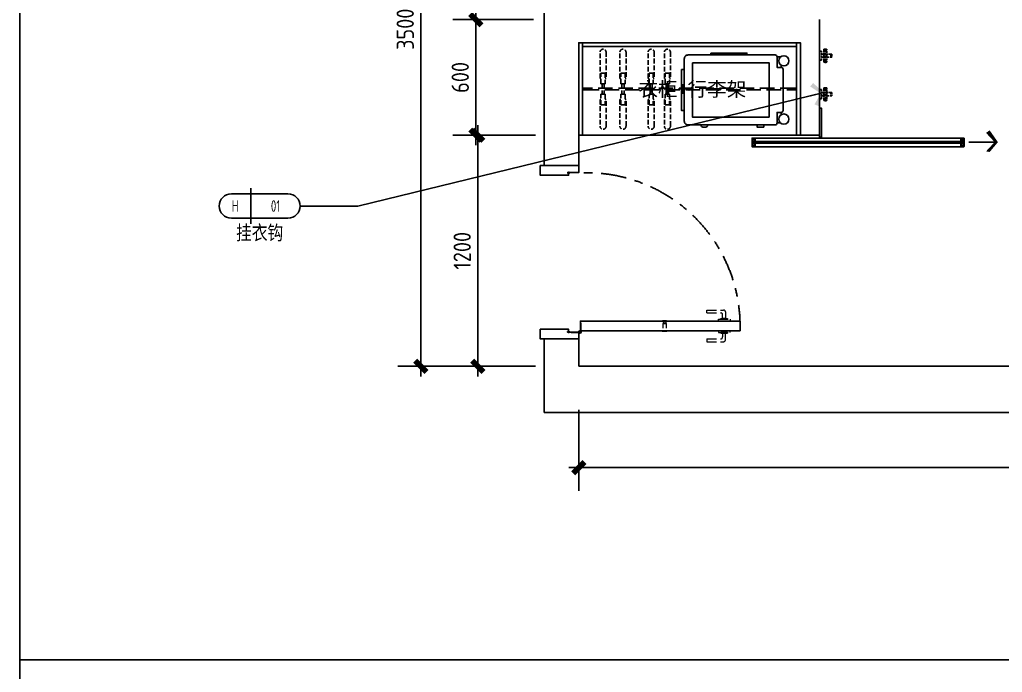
# Model space of a CAD drawing. Extents: x 220391 to 385981, y 332279 to 483868.
# Drawn here: x 243996 to 249098, y 452768 to 456157 of the extents above; entities that cross this region are included whole.
import ezdxf
from ezdxf.enums import TextEntityAlignment as Align

# ---------------------------------------------------------------- set-up
doc = ezdxf.new("R2010")
doc.units = 0
doc.header["$MEASUREMENT"] = 0
for name, pattern in [('DASH', [0.35, 0.25, -0.1]), ('DOM-虚线', [0.35, 0.25, -0.1]), ('DOM-门开启线', [0.666666, 0.333333, -0.111111, 0.111111, -0.111111]), ('家具平面底图$0$DASH', [0.35, 0.25, -0.1]), ('家具平面底图$0$DOM-虚线', [0.35, 0.25, -0.1])]:
    doc.linetypes.add(name, pattern=pattern)
for name, color, linetype in [('0-索引文字', 50, 'Continuous'), ('A-门(0.18)-DOM', 60, 'Continuous'), ('A-门套(0.18)-DOM', 60, 'Continuous'), ('EL-活动家具(0.2)-DOM', 32, 'Continuous'), ('F-洁具-DOM', 1, 'Continuous'), ('墙体', 4, 'Continuous')]:
    doc.layers.add(name, color=color, linetype=linetype)
doc.styles.add('DOM-romans.shx', font='dim.shx')
doc.styles.add('st', font='', dxfattribs={"width": 0.7})
doc.styles.get('st').set_extended_font_data('SimSun')
doc.dimstyles.new('DOM_DIM_1 80', dxfattribs={"dimscale": 60, "dimtxt": 1.5, "dimasz": 0.8, "dimexe": 2, "dimexo": 1.5, "dimgap": 0.6, "dimtad": 1, "dimdec": 0, "dimrnd": 5, "dimzin": 12, "dimdsep": 46, "dimtxsty": 'DOM-romans.shx', "dimblk": 'DOM_Dimension_Tick', "dimcen": 0.125, "dimclrd": 44, "dimclre": 44, "dimclrt": 50, "dimadec": 0, "dimazin": 0, "dimtfac": 1, "dimtdec": 0, "dimtix": 1, "dimtmove": 2, "dimatfit": 3, "dimldrblk": 'DOM_Leader_Arrow', "dimfxl": 0, "dimtvp": 1, "dimtolj": 1, "dimtzin": 0, "dimarcsym": 0})

# ---------------------------------------------------------------- blocks, each defined once
blk = doc.blocks.new('A$Ce5e56844')
at = {"layer": 'A-门(0.18)-DOM'}
h = blk.add_hatch(dxfattribs=at)
h.set_pattern_fill('ANSI37', color=250, scale=8.333333, angle=270, style=0)
h.set_pattern_definition([(315, (42530.9236, 241286.5118), (0.7365695637, 0.7365695637), []), (45, (42530.9236, 241286.5118), (-0.7365695637, 0.7365695637), [])])
edge = h.paths.add_edge_path()
edge.add_line((-53.6, 863.9), (-54.5, 863.9))
edge.add_line((-54.5, 863.9), (-53.6, 864.8))
edge.add_arc((-53.8, 865), 0.208, 315, 495)
edge.add_line((-53.9, 865.1), (-55.1, 863.9))
edge.add_line((-55.1, 863.9), (-55.8, 863.9))
edge.add_line((-55.8, 863.9), (-54.9, 864.8))
edge.add_arc((-55, 865), 0.208, 315, 495)
edge.add_line((-55.2, 865.1), (-56.4, 863.9))
edge.add_line((-56.4, 863.9), (-57, 863.9))
edge.add_line((-57, 863.9), (-56.1, 864.8))
edge.add_arc((-56.3, 865), 0.208, 315, 495)
edge.add_line((-56.4, 865.1), (-57.6, 863.9))
edge.add_line((-57.6, 863.9), (-57.8, 863.9))
edge.add_line((-57.8, 863.9), (-57.8, 863.1))
edge.add_line((-57.8, 863.1), (-57.6, 863.1))
edge.add_line((-57.6, 863.1), (-56.4, 861.9))
edge.add_arc((-56.3, 862.1), 0.208, 225, 302.0278)
edge.add_arc((-56.3, 862.1), 0.208, 302.0278, 374.0362)
edge.add_arc((-56.3, 862.1), 0.208, 374.0362, 405)
edge.add_line((-56.1, 862.2), (-57, 863.1))
edge.add_line((-57, 863.1), (-56.4, 863.1))
edge.add_line((-56.4, 863.1), (-55.2, 861.9))
edge.add_arc((-55, 862.1), 0.208, 225, 302.0278)
edge.add_arc((-55, 862.1), 0.208, 302.0278, 374.0362)
edge.add_arc((-55, 862.1), 0.208, 374.0362, 405)
edge.add_line((-54.9, 862.2), (-55.8, 863.1))
edge.add_line((-55.8, 863.1), (-55.1, 863.1))
edge.add_line((-55.1, 863.1), (-53.9, 861.9))
edge.add_arc((-53.8, 862.1), 0.208, 225, 302.0278)
edge.add_arc((-53.8, 862.1), 0.208, 302.0278, 374.0362)
edge.add_arc((-53.8, 862.1), 0.208, 374.0362, 405)
edge.add_line((-53.6, 862.2), (-54.5, 863.1))
edge.add_line((-54.5, 863.1), (-53.6, 863.1))
edge.add_arc((-51.1, 863.5), 2.5, 189.5941, 530.4059)
edge = h.paths.add_edge_path(flags=16)
edge.add_arc((-51.1, 863.5), 1.67, 90, 450)
h = blk.add_hatch(dxfattribs=at)
h.set_pattern_fill('ANSI37', color=250, scale=8.333333, angle=270, style=0)
h.set_pattern_definition([(315, (42530.7728, 241336.4895), (0.7365695637, 0.7365695637), []), (45, (42530.7728, 241336.4895), (-0.7365695637, 0.7365695637), [])])
edge = h.paths.add_edge_path()
edge.add_line((-53.8, 36.1), (-54.7, 36.1))
edge.add_line((-54.7, 36.1), (-53.8, 35.2))
edge.add_arc((-53.9, 35.1), 0.208, -135, 45, ccw=False)
edge.add_line((-54.1, 34.9), (-55.3, 36.1))
edge.add_line((-55.3, 36.1), (-55.9, 36.1))
edge.add_line((-55.9, 36.1), (-55, 35.2))
edge.add_arc((-55.2, 35.1), 0.208, -135, 45, ccw=False)
edge.add_line((-55.3, 34.9), (-56.5, 36.1))
edge.add_line((-56.5, 36.1), (-57.2, 36.1))
edge.add_line((-57.2, 36.1), (-56.3, 35.2))
edge.add_arc((-56.4, 35.1), 0.208, -135, 45, ccw=False)
edge.add_line((-56.6, 34.9), (-57.8, 36.1))
edge.add_line((-57.8, 36.1), (-58, 36.1))
edge.add_line((-58, 36.1), (-58, 36.9))
edge.add_line((-58, 36.9), (-57.8, 36.9))
edge.add_line((-57.8, 36.9), (-56.6, 38.1))
edge.add_arc((-56.4, 37.9), 0.208, 57.9722, 135, ccw=False)
edge.add_arc((-56.4, 37.9), 0.208, -14.0362, 57.9722, ccw=False)
edge.add_arc((-56.4, 37.9), 0.208, -45, -14.0362, ccw=False)
edge.add_line((-56.3, 37.8), (-57.2, 36.9))
edge.add_line((-57.2, 36.9), (-56.5, 36.9))
edge.add_line((-56.5, 36.9), (-55.3, 38.1))
edge.add_arc((-55.2, 37.9), 0.208, 57.9722, 135, ccw=False)
edge.add_arc((-55.2, 37.9), 0.208, -14.0362, 57.9722, ccw=False)
edge.add_arc((-55.2, 37.9), 0.208, -45, -14.0362, ccw=False)
edge.add_line((-55, 37.8), (-55.9, 36.9))
edge.add_line((-55.9, 36.9), (-55.3, 36.9))
edge.add_line((-55.3, 36.9), (-54.1, 38.1))
edge.add_arc((-53.9, 37.9), 0.208, 57.9722, 135, ccw=False)
edge.add_arc((-53.9, 37.9), 0.208, -14.0362, 57.9722, ccw=False)
edge.add_arc((-53.9, 37.9), 0.208, -45, -14.0362, ccw=False)
edge.add_line((-53.8, 37.8), (-54.7, 36.9))
edge.add_line((-54.7, 36.9), (-53.8, 36.9))
edge.add_arc((-51.3, 36.5), 2.5, -170.4059, 170.4059, ccw=False)
edge = h.paths.add_edge_path(flags=16)
edge.add_arc((-51.3, 36.5), 1.67, -90, 270, ccw=False)
at = {"layer": 'A-门(0.18)-DOM', "color": 250}
for p, q in [((-57.8, 863.9), (-57.8, 863.1)), ((-57.6, 863.9), (-57.8, 863.9)), ((-57.6, 863.1), (-57.8, 863.1)), ((-57.6, 863.9), (-56.4, 865.1)), ((-57.6, 863.1), (-56.4, 861.9)), ((-57, 863.9), (-56.1, 864.8)), ((-56.4, 863.9), (-57, 863.9)), ((-57, 863.1), (-56.1, 862.2)), ((-56.4, 863.1), (-57, 863.1)), ((-56.4, 863.9), (-55.2, 865.1)), ((-56.4, 863.1), (-55.2, 861.9)), ((-55.8, 863.9), (-54.9, 864.8)), ((-55.1, 863.9), (-55.8, 863.9)), ((-55.8, 863.1), (-54.9, 862.2)), ((-55.1, 863.1), (-55.8, 863.1)), ((-55.1, 863.9), (-53.9, 865.1)), ((-55.1, 863.1), (-53.9, 861.9)), ((-54.5, 863.9), (-53.6, 864.8)), ((-53.6, 863.9, 0), (-54.5, 863.9)), ((-53.6, 863.1, 0), (-54.5, 863.1)), ((-54.5, 863.1), (-53.6, 862.2)), ((8, 82.5), (8, 42.3)), ((10, 82.5), (8, 82.5)), ((10, 77.5), (8, 76.5)), ((10, 71.5), (8, 72.5)), ((10, 65.4), (8, 64.4)), ((10, 59.4), (8, 60.4)), ((10, 82.5), (10, 41.4)), ((-58, 36.1), (-58, 36.9)), ((-57.8, 36.9), (-58, 36.9)), ((-57.8, 36.1), (-58, 36.1)), ((-57.8, 36.9), (-56.6, 38.1)), ((-57.8, 36.1), (-56.6, 34.9)), ((-57.2, 36.9), (-56.3, 37.8)), ((-56.5, 36.9), (-57.2, 36.9)), ((-57.2, 36.1), (-56.3, 35.2)), ((-56.5, 36.1), (-57.2, 36.1)), ((-56.5, 36.9), (-55.3, 38.1)), ((-56.5, 36.1), (-55.3, 34.9)), ((-55.9, 36.9), (-55, 37.8)), ((-55.3, 36.9), (-55.9, 36.9)), ((-55.3, 36.1), (-55.9, 36.1)), ((-55.9, 36.1), (-55, 35.2)), ((-55.3, 36.9), (-54.1, 38.1)), ((-55.3, 36.1), (-54.1, 34.9)), ((-54.7, 36.9), (-53.8, 37.8)), ((-53.8, 36.9, 0), (-54.7, 36.9)), ((-53.8, 36.1, 0), (-54.7, 36.1)), ((-54.7, 36.1), (-53.8, 35.2)), ((-39.5, 35), (0.7, 35)), ((-39.5, 35), (-39.5, 33)), ((-39.5, 33), (1.6, 33)), ((-34.5, 33), (-33.5, 35)), ((-28.5, 33), (-29.5, 35)), ((-22.4, 33), (-21.4, 35)), ((-16.4, 33), (-17.4, 35)), ((15.5, 36.5, 0), (-2.5, 36.5, 0)), ((0, 33), (0, 35)), ((6.5, 45.5, 0), (6.5, 27.5, 0)), ((8, 43), (10, 43))]:
    blk.add_line(p, q, dxfattribs=at)
at = {"layer": 'A-门(0.18)-DOM', "color": 8, "linetype": 'DASH', "lineweight": 9, "ltscale": 200}
for p, q in [((665.4, 135.4), (665.4, 150.2)), ((665.4, 150.2), (751.6, 150.2)), ((665.4, 135.4), (736.9, 135.4)), ((746.9, 106.6), (746.9, 125.4)), ((761.6, 106.6), (746.9, 106.6)), ((761.6, 140.2), (761.6, 135.4)), ((761.6, 140.2), (761.6, 106.6)), ((665.4, 0.6), (665.4, -14.2)), ((665.4, 0.6), (736.9, 0.6)), ((761.6, 29.4), (746.9, 29.4)), ((746.9, 29.4), (746.9, 10.6)), ((761.6, -4.2), (761.6, 29.4)), ((761.6, -4.2), (761.6, 0.6)), ((665.4, -14.2), (751.6, -14.2))]:
    blk.add_line(p, q, dxfattribs=at)
at = {"layer": 'A-门(0.18)-DOM', "color": 8, "linetype": 'DASH', "lineweight": 9, "ltscale": 100}
for p, q in [((433, 94.2), (435.8, 96.4)), ((433, 94.2), (433, 93)), ((433, 94.2), (457, 94.2)), ((433, 93), (457, 93)), ((435.8, 96.4), (454.2, 96.4)), ((435.8, 88.9), (435.8, 93)), ((435.8, 88.9), (454.2, 88.9)), ((435.8, 81), (435.8, 43)), ((435.8, 81), (454.2, 81)), ((439, 88.9), (439, 81)), ((451, 88.9), (451, 81)), ((454.2, 96.4), (457, 94.2)), ((454.2, 88.9), (454.2, 93)), ((454.2, 81), (454.2, 43)), ((457, 94.2), (457, 93)), ((433, 43), (457, 43)), ((433, 40.6), (433, 43)), ((433, 40.6), (457, 40.6)), ((457, 40.6), (457, 43))]:
    blk.add_line(p, q, dxfattribs=at)
at = {"layer": 'A-门(0.18)-DOM', "color": 8, "linetype": 'DASH', "lineweight": 9, "ltscale": 200}
for points in [[(785, 93), (725, 93), (725, 103), (785, 103)], [(771.2, 103), (736.8, 103), (736.8, 106.6), (771.2, 106.6)], [(785, 43), (725, 43), (725, 33), (785, 33)], [(771.2, 33), (736.8, 33), (736.8, 29.4), (771.2, 29.4)]]:
    blk.add_lwpolyline(points, close=True, dxfattribs=at)
at = {"layer": 'A-门(0.18)-DOM', "color": 1}
blk.add_lwpolyline([(837, 43), (8, 43), (8, 93), (837, 93)], close=True, dxfattribs=at)
at = {"layer": 'A-门(0.18)-DOM', "color": 250}
for centre, radius in [((-51.1, 863.5, 0), 1.67), ((-51.3, 36.5, 0), 1.67), ((6.5, 36.5), 6), ((6.5, 36.5), 5)]:
    blk.add_circle(centre, radius, dxfattribs=at)
for centre, radius, start, end in [((-56.3, 865), 0.208, 315, 135), ((-56.3, 862.1), 0.208, 225, 45), ((-55, 865), 0.208, 315, 135), ((-55, 862.1), 0.208, 225, 45), ((-53.8, 865), 0.208, 315, 135), ((-53.8, 862.1), 0.208, 225, 45), ((-51.1, 863.5, 0), 2.5, 189.5941, 170.4059), ((-56.4, 37.9), 0.208, 315, 135), ((-56.4, 35.1), 0.208, 225, 45), ((-55.2, 37.9), 0.208, 315, 135), ((-55.2, 35.1), 0.208, 225, 45), ((-53.9, 37.9), 0.208, 315, 135), ((-53.9, 35.1), 0.208, 225, 45), ((-51.3, 36.5, 0), 2.5, 189.5941, 170.4059)]:
    blk.add_arc(centre, radius, start, end, dxfattribs=at)
at = {"layer": 'A-门(0.18)-DOM', "color": 250, "linetype": 'DOM-门开启线', "ltscale": 400}
blk.add_arc((40.8, 66.5, 0), 796.6, 358.3103, 92.9233, dxfattribs=at)
at = {"layer": 'A-门(0.18)-DOM', "color": 8, "linetype": 'DASH', "lineweight": 9, "ltscale": 200}
for centre, start, end in [((736.9, 125.4), 0, 90), ((751.6, 140.2), 0, 90), ((736.9, 10.6), 270, 0), ((751.6, -4.2), 270, 0)]:
    blk.add_arc(centre, 10, start, end, dxfattribs=at)
at = {"layer": 'A-门套(0.18)-DOM', "color": 1}
for points in [[(0.2, 900), (0.2, 865), (-57.8, 865), (-57.8, 865), (-57.8, 865), (-57.8, 862), (-52.8, 862), (-52.8, 850), (-199.8, 850), (-199.8, 900), (-179.8, 900)], [(0, 0), (0, 35), (-58, 35), (-58, 35), (-58, 35), (-58, 38), (-53, 38), (-53, 50), (-200, 50), (-200, 0), (-180, 0)]]:
    blk.add_lwpolyline(points, dxfattribs=at)
blk = doc.blocks.new('ehrhhh')
at = {"color": 0}
blk.add_line((292356.6, 467829.6), (315961.1, 467829.6), dxfattribs=at)
blk.add_lwpolyline([(292356.6, 474869.8), (315961.1, 474869.8), (315961.1, 466871.5), (292356.6, 466871.5)], close=True, dxfattribs=at)
blk = doc.blocks.new('家具平面底图$0$A$C24926126')
at = {"color": 250, "linetype": '家具平面底图$0$DOM-虚线', "ltscale": 100}
for p, q in [((-192.5, 15.9, 0.9), (-55, 15.9, 0.9)), ((-192.5, 15.9), (-55, 15.9)), ((-192.5, 15.9), (-55, 15.9)), ((-192.5, 15.9, 0.9), (-55, 15.9, 0.9)), ((-82.5, 11, 0.9), (-82.5, -11, 0.9)), ((-27.5, 11, 0.9), (-82.5, 11, 0.9)), ((-82.5, 11), (-82.5, -11)), ((-27.5, 11), (-82.5, 11)), ((-82.5, 11), (-82.5, -11)), ((-27.5, 11), (-82.5, 11)), ((-82.5, 11, 0.9), (-82.5, -11, 0.9)), ((-27.5, 11, 0.9), (-82.5, 11, 0.9)), ((-55, 15.9, 0.9), (-55, 11, 0.9)), ((-55, 15.9), (-55, 11)), ((-55, 15.9), (-55, 11)), ((-55, 15.9, 0.9), (-55, 11, 0.9)), ((-27.5, 5.5, 0.9), (-27.5, 11, 0.9)), ((-27.5, 5.5), (-27.5, 11)), ((-27.5, 5.5), (-27.5, 11)), ((-27.5, 5.5, 0.9), (-27.5, 11, 0.9)), ((-27.5, -5.5, 0.9), (-27.5, 5.5, 0.9)), ((-27.5, -5.5), (-27.5, 5.5)), ((27.5, 5.5), (-27.5, 5.5)), ((27.5, 5.5, 0.9), (-27.5, 5.5, 0.9)), ((-27.5, -5.5), (-27.5, 5.5)), ((27.5, 5.5), (-27.5, 5.5)), ((-27.5, -5.5, 0.9), (-27.5, 5.5, 0.9)), ((27.5, 5.5, 0.9), (-27.5, 5.5, 0.9)), ((82.5, 11, 0.9), (27.5, 11, 0.9)), ((82.5, 11), (27.5, 11)), ((27.5, 5.5), (27.5, 11)), ((27.5, 5.5, 0.9), (27.5, 11, 0.9)), ((27.5, 5.5), (27.5, 11)), ((27.5, 5.5, 0.9), (27.5, 11, 0.9)), ((27.5, 5.5), (27.5, -5.5)), ((27.5, 5.5, 0.9), (27.5, -5.5, 0.9)), ((27.5, 5.5), (27.5, -5.5)), ((27.5, 5.5, 0.9), (27.5, -5.5, 0.9)), ((55, 15.9, 0.9), (55, 11, 0.9)), ((192.5, 15.9, 0.9), (55, 15.9, 0.9)), ((55, 15.9), (55, 11)), ((192.5, 15.9), (55, 15.9)), ((82.5, -11, 0.9), (82.5, 11, 0.9)), ((82.5, -11), (82.5, 11)), ((-55, -15.8, 0.9), (-192.5, -15.8, 0.9)), ((-55, -15.8), (-192.5, -15.8)), ((-55, -15.8), (-192.5, -15.8)), ((-55, -15.8, 0.9), (-192.5, -15.8, 0.9)), ((-82.5, -11, 0.9), (-27.5, -11, 0.9)), ((-82.5, -11), (-27.5, -11)), ((-82.5, -11), (-27.5, -11)), ((-82.5, -11, 0.9), (-27.5, -11, 0.9)), ((-55, -11, 0.9), (-55, -15.8, 0.9)), ((-55, -11), (-55, -15.8)), ((-55, -11), (-55, -15.8)), ((-55, -11, 0.9), (-55, -15.8, 0.9)), ((-27.5, -11, 0.9), (-27.5, -5.5, 0.9)), ((-27.5, -11), (-27.5, -5.5)), ((27.5, -5.5), (-27.5, -5.5)), ((27.5, -5.5, 0.9), (-27.5, -5.5, 0.9)), ((-27.5, -11), (-27.5, -5.5)), ((27.5, -5.5), (-27.5, -5.5)), ((-27.5, -11, 0.9), (-27.5, -5.5, 0.9)), ((27.5, -5.5, 0.9), (-27.5, -5.5, 0.9)), ((27.5, -5.5), (27.5, -11)), ((27.5, -5.5, 0.9), (27.5, -11, 0.9)), ((27.5, -5.5), (27.5, -11)), ((27.5, -5.5, 0.9), (27.5, -11, 0.9)), ((27.5, -11, 0.9), (82.5, -11, 0.9)), ((27.5, -11), (82.5, -11)), ((55, -11, 0.9), (55, -15.8, 0.9)), ((55, -11), (55, -15.8)), ((55, -15.8, 0.9), (192.5, -15.8, 0.9)), ((55, -15.8), (192.5, -15.8))]:
    blk.add_line(p, q, dxfattribs=at)
blk.add_lwpolyline([(27.5, -11), (82.5, -11), (82.5, 11), (27.5, 11)], dxfattribs=at)
at = {"color": 250, "linetype": '家具平面底图$0$DOM-虚线', "ltscale": 100, "elevation": 0.9}
blk.add_lwpolyline([(27.5, -11), (82.5, -11), (82.5, 11), (27.5, 11)], dxfattribs=at)
at = {"color": 250, "linetype": '家具平面底图$0$DOM-虚线', "ltscale": 100}
blk.add_lwpolyline([(55, -11), (55, -15.8), (192.5, -15.8, 0.890447), (192.5, 15.9), (55, 15.9), (55, 11)], format="xyb", dxfattribs=at)
at = {"color": 250, "linetype": '家具平面底图$0$DOM-虚线', "ltscale": 100, "elevation": 0.9}
blk.add_lwpolyline([(55, -11), (55, -15.8), (192.5, -15.8, 0.890447), (192.5, 15.9), (55, 15.9), (55, 11)], format="xyb", dxfattribs=at)
at = {"color": 250, "linetype": '家具平面底图$0$DOM-虚线', "ltscale": 100}
for centre, start, end in [((-193.2, 0, 0.9), 87.4952, 272.5048), ((-193.2, 0), 87.4952, 272.5048), ((-193.2, 0), 87.4952, 272.5048), ((-193.2, 0, 0.9), 87.4952, 272.5048), ((190.7, 0, 0.9), 276.6333, 83.3667), ((190.7, 0), 276.6333, 83.3667)]:
    blk.add_arc(centre, 15.9, start, end, dxfattribs=at)
blk = doc.blocks.new('A$C4AE310F5')
at = {"layer": 'EL-活动家具(0.2)-DOM', "linetype": 'DOM-虚线', "ltscale": 40}
for p, q in [((0, 0), (10, 0)), ((0, -48), (0, 0)), ((10, -48), (10, 0)), ((0, -48), (10, -48)), ((58, -16), (10, -16)), ((10, -32), (58, -32)), ((35, -32), (35, -16)), ((58, -16), (58, -32)), ((58, -16), (63.2, -16)), ((58, -32), (63.2, -32)), ((63.2, -16), (63.2, -32))]:
    blk.add_line(p, q, dxfattribs=at)
at = {"layer": 'EL-活动家具(0.2)-DOM', "color": 8, "linetype": 'DOM-虚线', "ltscale": 40}
for p, q in [((22, 9.2), (38, 9.2)), ((22, 4), (22, 9.2)), ((22, 4), (38, 4)), ((22, 4), (22, -24)), ((30, -35), (30, 12.2)), ((38, 4), (38, 9.2)), ((38, -24), (38, 4)), ((22, -52), (22, -24)), ((30, -62.8), (30, -13)), ((38, -24), (38, -52)), ((22, -52), (38, -52)), ((22, -52), (22, -57.2)), ((22, -57.2), (38, -57.2)), ((38, -52), (38, -57.2))]:
    blk.add_line(p, q, dxfattribs=at)
for start, end in [(360, 180), (180, 0)]:
    blk.add_arc((30, -24), 8, start, end, dxfattribs=at)
blk = doc.blocks.new('A$C6157a455')
at = {"layer": 'F-洁具-DOM', "rotation": 180}
for p in [(0, 176), (0, -24)]:
    blk.add_blockref('A$C4AE310F5', p, dxfattribs=at)
blk = doc.blocks.new('DOM_Dimension_Tick')
at = {"color": 0, "linetype": 'ByBlock'}
for p, q in [((-1.09, 0), (0, 0)), ((0, 0), (1.09, 0))]:
    blk.add_line(p, q, dxfattribs=at)
at = {"color": 0, "linetype": 'Continuous', "const_width": 0.608}
blk.add_lwpolyline([(-0.61, -0.61), (0.61, 0.61)], dxfattribs=at)
blk = doc.blocks.new('*D758')
at = {"color": 44, "lineweight": -2, "transparency": 16777216}
for p, q in [((246664.3, 457457.5), (246244.3, 457457.5)), ((246364.3, 457409.5), (246364.3, 456205.5)), ((246664.3, 456157.5), (246244.3, 456157.5))]:
    blk.add_line(p, q, dxfattribs=at)
at = {"layer": 'Defpoints', "color": 0, "transparency": 16777216}
for p in [(248151.5, 457457.5, 0), (246364.3, 456157.5), (248149.3, 456157.5, 0)]:
    blk.add_point(p, dxfattribs=at)
at = {"color": 44, "lineweight": -2, "transparency": 16777216, "xscale": 48, "yscale": 48, "zscale": 48}
for p, rotation in [((246364.3, 457457.5), 90), ((246364.3, 456157.5), 270)]:
    blk.add_blockref('DOM_Dimension_Tick', p, dxfattribs=dict(at, rotation=rotation))
at = {"color": 50, "transparency": 16777216, "insert": (246283.3, 456807.5), "char_height": 90, "attachment_point": 5, "rotation": 90, "style": 'DOM-romans.shx'}
blk.add_mtext('\\A1;1300', dxfattribs=at)
blk = doc.blocks.new('DOM_Leader_Arrow')
at = {"color": 0, "linetype": 'ByBlock'}
blk.add_line((0, 0), (-1.5, 0), dxfattribs=at)
for points in [[(-1.29, 1), (-0.89, 1.28), (-0.36, 0), (0, 0)], [(-1.29, -1), (-0.89, -1.28), (-0.36, 0), (0, 0)]]:
    blk.add_solid(points, dxfattribs=at)
blk = doc.blocks.new('*D759')
at = {"color": 44, "lineweight": -2, "transparency": 16777216}
for p, q in [((246664.3, 456157.5), (246244.3, 456157.5)), ((246364.3, 456109.5), (246364.3, 455605.5)), ((246664.3, 455557.5), (246244.3, 455557.5))]:
    blk.add_line(p, q, dxfattribs=at)
at = {"layer": 'Defpoints', "color": 0, "transparency": 16777216}
for p in [(248149.3, 456157.5, 0), (246364.3, 455557.5), (249477.3, 455557.5, 0)]:
    blk.add_point(p, dxfattribs=at)
at = {"color": 44, "lineweight": -2, "transparency": 16777216, "xscale": 48, "yscale": 48, "zscale": 48}
for p, rotation in [((246364.3, 456157.5), 90), ((246364.3, 455557.5), 270)]:
    blk.add_blockref('DOM_Dimension_Tick', p, dxfattribs=dict(at, rotation=rotation))
at = {"color": 50, "transparency": 16777216, "insert": (246283.3, 455857.5), "char_height": 90, "attachment_point": 5, "rotation": 90, "style": 'DOM-romans.shx'}
blk.add_mtext('\\A1;600', dxfattribs=at)
blk = doc.blocks.new('*D760')
at = {"color": 44, "lineweight": -2, "transparency": 16777216}
for p, q in [((246674.4, 455557.5), (246254.4, 455557.5)), ((246374.4, 455509.5), (246374.4, 454405.5)), ((246674.4, 454357.5), (246254.4, 454357.5))]:
    blk.add_line(p, q, dxfattribs=at)
at = {"layer": 'Defpoints', "color": 0, "transparency": 16777216}
for p in [(249477.3, 455557.5, 0), (246374.4, 454357.5), (248198, 454357.5, 0)]:
    blk.add_point(p, dxfattribs=at)
at = {"color": 44, "lineweight": -2, "transparency": 16777216, "xscale": 48, "yscale": 48, "zscale": 48}
for p, rotation in [((246374.4, 455557.5), 90), ((246374.4, 454357.5), 270)]:
    blk.add_blockref('DOM_Dimension_Tick', p, dxfattribs=dict(at, rotation=rotation))
at = {"color": 50, "transparency": 16777216, "insert": (246293.4, 454957.5), "char_height": 90, "attachment_point": 5, "rotation": 90, "style": 'DOM-romans.shx'}
blk.add_mtext('\\A1;1200', dxfattribs=at)
blk = doc.blocks.new('*D763')
at = {"color": 44, "lineweight": -2, "transparency": 16777216}
for p, q in [((246378.7, 457857.7), (245958.7, 457857.7)), ((246078.7, 457809.7), (246078.7, 454405.5)), ((246378.7, 454357.5), (245958.7, 454357.5))]:
    blk.add_line(p, q, dxfattribs=at)
at = {"layer": 'Defpoints', "color": 0, "transparency": 16777216}
for p in [(246601.3, 457857.7), (246078.7, 454357.5), (246601.3, 454357.5)]:
    blk.add_point(p, dxfattribs=at)
at = {"color": 44, "lineweight": -2, "transparency": 16777216, "xscale": 48, "yscale": 48, "zscale": 48}
for p, rotation in [((246078.7, 457857.7), 90), ((246078.7, 454357.5), 270)]:
    blk.add_blockref('DOM_Dimension_Tick', p, dxfattribs=dict(at, rotation=rotation))
at = {"color": 50, "transparency": 16777216, "insert": (245997.7, 456107.6), "char_height": 90, "attachment_point": 5, "rotation": 90, "style": 'DOM-romans.shx'}
blk.add_mtext('\\A1;3500', dxfattribs=at)
blk = doc.blocks.new('*D815')
at = {"color": 44, "lineweight": -2, "transparency": 16777216}
for p, q in [((246898.8, 454131.7), (246898.8, 453711.7)), ((253299.3, 454131.7), (253299.3, 453711.7)), ((246946.8, 453831.7), (253251.3, 453831.7))]:
    blk.add_line(p, q, dxfattribs=at)
at = {"layer": 'Defpoints', "color": 0, "transparency": 16777216}
for p in [(246898.8, 454357.5, 0), (253299.3, 454357.5, 0), (253299.3, 453831.7)]:
    blk.add_point(p, dxfattribs=at)
at = {"color": 44, "lineweight": -2, "transparency": 16777216, "xscale": 48, "yscale": 48, "zscale": 48, "rotation": 180}
blk.add_blockref('DOM_Dimension_Tick', (246898.8, 453831.7), dxfattribs=at)
at = {"color": 44, "lineweight": -2, "transparency": 16777216, "xscale": 48, "yscale": 48, "zscale": 48}
blk.add_blockref('DOM_Dimension_Tick', (253299.3, 453831.7), dxfattribs=at)
at = {"color": 50, "transparency": 16777216, "insert": (250099, 453912.7), "char_height": 90, "attachment_point": 5, "style": 'DOM-romans.shx'}
blk.add_mtext('\\A1;6400', dxfattribs=at)
blk = doc.blocks.new('A$Ca7f8b2b1')
at = {"color": 8}
for p, q in [((-31.4, 171.6), (-12.9, 171.6)), ((-10, 117), (-10, 128.9)), ((-10, -117), (-10, -128.9)), ((-31.4, -171.6), (-12.9, -171.6))]:
    blk.add_line(p, q, dxfattribs=at)
for points in [[(0, 107), (0, -107, -0.414214), (-10, -117), (-31.4, -117), (-31.4, -171.6, -0.414214), (-41.4, -181.6), (-493.1, -181.6, -0.414214), (-513.1, -161.6), (-513.1, 161.6, -0.414214), (-493.1, 181.6), (-41.4, 181.6, -0.414214), (-31.4, 171.6), (-31.4, 117), (-10, 117, -0.414214)], [(-426.3, -181.6), (-391.6, -181.6), (-391.6, -182.6, -0.414214), (-401.6, -192.6), (-416.3, -192.6, -0.414214), (-426.3, -182.6)]]:
    blk.add_lwpolyline(points, format="xyb", close=True, dxfattribs=at)
for points in [[(-374.4, 191.4), (-187.8, 191.4), (-187.8, 181.6), (-374.4, 181.6)], [(-527.9, 106.1), (-513.1, 106.1), (-513.1, -106.1), (-527.9, -106.1)], [(-471.2, 141), (-72.5, 141), (-72.5, -141.1), (-471.2, -141.1)], [(-135.5, -181.6), (-100.8, -181.6), (-100.8, -192.6), (-135.5, -192.6)]]:
    blk.add_lwpolyline(points, close=True, dxfattribs=at)
for centre in [(4, 151.3), (4, -151.3)]:
    blk.add_circle(centre, 26.4, dxfattribs=at)
blk = doc.blocks.new('DOM-立面家具标注符号-002')
blk.add_line((0, 3.1), (0, -3.1))
at = {"color": 150}
blk.add_lwpolyline([(-3.4, 2.1, 1), (-3.4, -2.1), (6.4, -2.1, 1), (6.4, 2.1)], format="xyb", close=True, dxfattribs=at)
at = {"style": 'st', "width": 0.8, "flags": 4}
blk.add_attdef('ITEM6', text='', height=2.5, dxfattribs=at).set_placement((-6, 0), align=Align.MIDDLE_RIGHT)
at = {"style": 'DOM-romans.shx', "width": 0.8}
for tag, flags, p in [('NUM1', 12, (-2.75, 0)), ('NUM2', 4, (4.25, 0)), ('NUM4', 4, (1.5, -4.6)), ('NUM5', 4, (1.5, -7.6))]:
    blk.add_attdef(tag, text='', height=2, dxfattribs=dict(at, flags=flags)).set_placement(p, align=Align.MIDDLE)
at = {"style": 'st', "width": 0.8, "flags": 4}
blk.add_attdef('NUM3', text='', height=2.5, dxfattribs=at).set_placement((9, 0), align=Align.MIDDLE_LEFT)
blk.add_attdef('NUM7', text='', height=2.5, dxfattribs=at).set_placement((1.5, -10.85), align=Align.MIDDLE_CENTER)

msp = doc.modelspace()

# ---------------------------------------------------------------- linework, layer by layer
at = {"color": 4}
for p, q in [((248149.3, 456157.5, 0), (248149.3, 455557.5, 0)), ((248149.3, 456157.5, 0), (248149.3, 455557.5, 0)), ((248049.3, 455557.5, 0), (248049.3, 456037.5, 0)), ((248149.3, 455557.5, 0), (248049.3, 455557.5, 0))]:
    msp.add_line(p, q, dxfattribs=at)
at = {"color": 8, "linetype": '家具平面底图$0$DASH', "ltscale": 300}
for p, q in [((248019.3, 455802.5, 0), (246928.8, 455802.5, 0)), ((246928.8, 455792.5, 0), (248019.3, 455792.5, 0))]:
    msp.add_line(p, q, dxfattribs=at)
at = {"color": 1}
for p, q in [((247798.7, 455534.8, 0), (247798.7, 455542, 0)), ((247798.7, 455498, 0), (247798.7, 455534.8, 0)), ((247799.2, 455542.5, 0), (247814.2, 455542.5, 0)), ((247805.7, 455540.5, 0), (247800.7, 455540.5, 0)), ((247800.7, 455540.5, 0), (247800.7, 455499.5, 0)), ((247800.7, 455499.5, 0), (247805.7, 455499.5, 0)), ((247805.5, 455514.1, 0), (247805.5, 455525.9, 0)), ((247805.7, 455537.9, 0), (247805.7, 455540.5, 0)), ((247805.7, 455499.5, 0), (247805.7, 455502, 0)), ((247807.8, 455537.6, 0), (247806, 455537.6, 0)), ((247806, 455502.3, 0), (247807.8, 455502.3, 0)), ((247812.7, 455540.5, 0), (247806.9, 455540.5, 0)), ((247806.9, 455540.5, 0), (247806.9, 455538.8, 0)), ((247806.9, 455538.8, 0), (247807.8, 455538.8, 0)), ((247807.8, 455501.1, 0), (247806.9, 455501.1, 0)), ((247806.9, 455501.1, 0), (247806.9, 455499.5, 0)), ((247806.9, 455499.5, 0), (247812.7, 455499.5, 0)), ((247807, 455527.4, 0), (247812.7, 455527.4, 0)), ((247812.7, 455512.6, 0), (247807, 455512.6, 0)), ((247807.3, 455525.3, 0), (247807.3, 455514.7, 0)), ((247813.9, 455525.6, 0), (247807.6, 455525.6, 0)), ((247807.6, 455514.4, 0), (247813.9, 455514.4, 0)), ((247811.8, 455538.8, 0), (247812.7, 455538.8, 0)), ((247812.7, 455537.6, 0), (247811.8, 455537.6, 0)), ((247811.8, 455502.3, 0), (247812.7, 455502.3, 0)), ((247812.7, 455501.1, 0), (247811.8, 455501.1, 0)), ((247812.7, 455538.8, 0), (247812.7, 455540.5, 0)), ((247812.7, 455527.4, 0), (247812.7, 455537.6, 0)), ((247812.7, 455502.3, 0), (247812.7, 455512.6, 0)), ((247812.7, 455499.5, 0), (247812.7, 455501.1, 0)), ((247813.9, 455525, 0), (247813.9, 455525.6, 0)), ((247813.9, 455514.4, 0), (247813.9, 455515, 0)), ((247814.7, 455542, 0), (247814.7, 455525, 0)), ((247814.7, 455515, 0), (247814.7, 455498, 0)), ((248882.7, 455542, 0), (248882.7, 455525, 0)), ((248882.7, 455515, 0), (248882.7, 455498, 0)), ((248898.2, 455542.5, 0), (248883.2, 455542.5, 0)), ((248883.5, 455525, 0), (248883.5, 455525.6, 0)), ((248883.5, 455525.6, 0), (248889.8, 455525.6, 0)), ((248883.5, 455514.4, 0), (248883.5, 455515, 0)), ((248889.8, 455514.4, 0), (248883.5, 455514.4, 0)), ((248884.7, 455538.8, 0), (248884.7, 455540.5, 0)), ((248884.7, 455540.5, 0), (248890.5, 455540.5, 0)), ((248885.6, 455538.8, 0), (248884.7, 455538.8, 0)), ((248884.7, 455527.4, 0), (248884.7, 455537.6, 0)), ((248884.7, 455537.6, 0), (248885.6, 455537.6, 0)), ((248890.4, 455527.4, 0), (248884.7, 455527.4, 0)), ((248884.7, 455502.3, 0), (248884.7, 455512.6, 0)), ((248884.7, 455512.6, 0), (248890.4, 455512.6, 0)), ((248885.6, 455502.3, 0), (248884.7, 455502.3, 0)), ((248884.7, 455499.5, 0), (248884.7, 455501.1, 0)), ((248884.7, 455501.1, 0), (248885.6, 455501.1, 0)), ((248890.5, 455499.5, 0), (248884.7, 455499.5, 0)), ((248890.5, 455538.8, 0), (248889.6, 455538.8, 0)), ((248889.6, 455537.6, 0), (248891.4, 455537.6, 0)), ((248891.4, 455502.3, 0), (248889.6, 455502.3, 0)), ((248889.6, 455501.1, 0), (248890.5, 455501.1, 0)), ((248890.1, 455525.3, 0), (248890.1, 455514.7, 0)), ((248890.5, 455540.5, 0), (248890.5, 455538.8, 0)), ((248890.5, 455501.1, 0), (248890.5, 455499.5, 0)), ((248891.7, 455537.9, 0), (248891.7, 455540.5, 0)), ((248891.7, 455540.5, 0), (248896.7, 455540.5, 0)), ((248891.7, 455499.5, 0), (248891.7, 455502, 0)), ((248896.7, 455499.5, 0), (248891.7, 455499.5, 0)), ((248891.9, 455514.1, 0), (248891.9, 455525.9, 0)), ((248896.7, 455540.5, 0), (248896.7, 455499.5, 0)), ((248898.7, 455534.8, 0), (248898.7, 455542, 0)), ((248898.7, 455498, 0), (248898.7, 455534.8, 0)), ((247814.2, 455497.5, 0), (247799.2, 455497.5, 0)), ((248883.2, 455497.5, 0), (248898.2, 455497.5, 0))]:
    msp.add_line(p, q, dxfattribs=at)
at = {"color": 8}
for p, q in [((248892.5, 455542.5, 0), (247806.7, 455542.5, 0)), ((249057.6, 455521.5, 0), (248923.1, 455521.5, 0)), ((248890.7, 455497.5, 0), (247806.7, 455497.5, 0))]:
    msp.add_line(p, q, dxfattribs=at)
at = {"color": 3}
for p, q in [((247810.7, 455524, 0), (247809.7, 455523, 0)), ((247809.7, 455523, 0), (247809.7, 455517, 0)), ((247809.7, 455517, 0), (247810.7, 455516, 0)), ((247810.7, 455524, 0), (248886.7, 455524, 0)), ((248886.7, 455516, 0), (247810.7, 455516, 0)), ((248886.7, 455524, 0), (248887.7, 455523, 0)), ((248887.7, 455517, 0), (248886.7, 455516, 0)), ((248887.7, 455523, 0), (248887.7, 455517, 0))]:
    msp.add_line(p, q, dxfattribs=at)
at = {"color": 2, "elevation": 0}
for points in [[(246918.8, 455557.5), (246898.8, 455557.5), (246898.8, 456037.5), (246918.8, 456037.5)], [(246918.8, 456017.5), (246918.8, 456037.5), (248029.3, 456037.5), (248029.3, 456017.5)], [(248049.3, 455557.5), (248029.3, 455557.5), (248029.3, 456037.5), (248049.3, 456037.5)]]:
    msp.add_lwpolyline(points, close=True, dxfattribs=at)
at = {"color": 8, "elevation": 0}
msp.add_lwpolyline([(248029.3, 455557.5), (246918.8, 455557.5), (246918.8, 456017.5), (248029.3, 456017.5)], close=True, dxfattribs=at)
at = {"color": 8, "linetype": '家具平面底图$0$DASH', "ltscale": 300, "elevation": 0}
for points in [[(246918.8, 455802.5), (246928.8, 455802.5), (246928.8, 455792.5), (246918.8, 455792.5)], [(248019.3, 455802.5), (248029.3, 455802.5), (248029.3, 455792.5), (248019.3, 455792.5)]]:
    msp.add_lwpolyline(points, close=True, dxfattribs=at)
at = {"color": 1, "elevation": 0}
msp.add_lwpolyline([(248159.3, 455557.5), (248159.3, 455547.5), (248149.3, 455547.5), (248149.3, 455687.5), (248149.3, 455697.5), (248159.3, 455697.5)], close=True, dxfattribs=at)
at = {"color": 8, "elevation": 0}
for points in [[(247811.2, 455515.6), (247810.9, 455516.8, -0.464371), (247811, 455516.9), (247811.3, 455517, -0.365774), (247811.4, 455516.9), (247811.7, 455515.6), (247813.1, 455515.7), (247812.8, 455516.8, -0.464371), (247812.9, 455516.9), (247813.2, 455517, -0.365774), (247813.3, 455516.9), (247813.6, 455515.7), (247814.9, 455515.8, -0.414214), (247815.1, 455515.6), (247815.1, 455515.1, -0.414214), (247814.9, 455514.9), (247807.5, 455514.5, -0.429682), (247807.3, 455514.7), (247807.3, 455525.2, -0.429682), (247807.5, 455525.4), (247814.9, 455525, -0.414214), (247815.1, 455524.8), (247815.1, 455524.4, -0.414214), (247814.9, 455524.2), (247813.6, 455524.2), (247813.3, 455523, -0.365774), (247813.2, 455523), (247812.9, 455523, -0.464371), (247812.8, 455523.1), (247813.1, 455524.3), (247811.7, 455524.3), (247811.4, 455523, -0.365774), (247811.3, 455523), (247811, 455523, -0.464371), (247810.9, 455523.1), (247811.2, 455524.4), (247808.5, 455524.5, 0.429721), (247808.3, 455524.3), (247808.3, 455515.6, 0.429721), (247808.5, 455515.4)], [(248886.2, 455515.6), (248886.5, 455516.8, 0.464371), (248886.4, 455516.9), (248886.1, 455517, 0.365774), (248886, 455516.9), (248885.7, 455515.6), (248884.3, 455515.7), (248884.6, 455516.8, 0.464371), (248884.5, 455516.9), (248884.2, 455517, 0.365774), (248884.1, 455516.9), (248883.8, 455515.7), (248882.5, 455515.8, 0.414214), (248882.3, 455515.6), (248882.3, 455515.1, 0.414214), (248882.5, 455514.9), (248889.9, 455514.5, 0.429682), (248890.1, 455514.7), (248890.1, 455525.2, 0.429682), (248889.9, 455525.4), (248882.5, 455525, 0.414214), (248882.3, 455524.8), (248882.3, 455524.4, 0.414214), (248882.5, 455524.2), (248883.8, 455524.2), (248884.1, 455523, 0.365774), (248884.2, 455523), (248884.5, 455523, 0.464371), (248884.6, 455523.1), (248884.3, 455524.3), (248885.7, 455524.3), (248886, 455523, 0.365774), (248886.1, 455523), (248886.4, 455523, 0.464371), (248886.5, 455523.1), (248886.2, 455524.4), (248888.9, 455524.5, -0.429721), (248889.1, 455524.3), (248889.1, 455515.6, -0.429721), (248888.9, 455515.4)]]:
    msp.add_lwpolyline(points, format="xyb", close=True, dxfattribs=at)
at = {"color": 1}
for centre, radius, start, end in [((247799.2, 455542, 0), 0.5, 90, 180), ((247799.2, 455498, 0), 0.5, 180, 270), ((247807, 455525.9, 0), 1.5, 90, 180), ((247807, 455514.1, 0), 1.5, 180, 270), ((247806, 455537.9, 0), 0.3, 180, 270), ((247806, 455502, 0), 0.3, 90, 180), ((247807.6, 455525.3, 0), 0.3, 90, 180), ((247807.6, 455514.7, 0), 0.3, 180, 270), ((247807.8, 455538.2, 0), 0.6, 270, 90), ((247807.8, 455501.7, 0), 0.6, 270, 90), ((247811.8, 455538.2, 0), 0.6, 90, 270), ((247811.8, 455501.7, 0), 0.6, 90, 270), ((247814.3, 455525, 0), 0.4, 180, 270), ((247814.3, 455515, 0), 0.4, 90, 180), ((247814.2, 455542, 0), 0.5, 0, 90), ((247814.2, 455498, 0), 0.5, 270, 0), ((247814.3, 455525, 0), 0.4, 270, 360), ((247814.3, 455515, 0), 0.4, 0, 90), ((248883.2, 455542, 0), 0.5, 90, 180), ((248883.1, 455525, 0), 0.4, 180, 270), ((248883.1, 455515, 0), 0.4, 90, 180), ((248883.2, 455498, 0), 0.5, 180, 270), ((248883.1, 455525, 0), 0.4, 270, 360), ((248883.1, 455515, 0), 0.4, 0, 90), ((248885.6, 455538.2, 0), 0.6, 270, 90), ((248885.6, 455501.7, 0), 0.6, 270, 90), ((248889.6, 455538.2, 0), 0.6, 90, 270), ((248889.6, 455501.7, 0), 0.6, 90, 270), ((248889.8, 455525.3, 0), 0.3, 0, 90), ((248889.8, 455514.7, 0), 0.3, 270, 360), ((248890.4, 455525.9, 0), 1.5, 0, 90), ((248890.4, 455514.1, 0), 1.5, 270, 0), ((248891.4, 455537.9, 0), 0.3, 270, 0), ((248891.4, 455502, 0), 0.3, 0, 90), ((248898.2, 455542, 0), 0.5, 0, 90), ((248898.2, 455498, 0), 0.5, 270, 0)]:
    msp.add_arc(centre, radius, start, end, dxfattribs=at)
at = {"color": 8, "linetype": 'ByBlock'}
for points in [[(249013, 455569.6, 0), (249031.9, 455582.8, 0), (249057.6, 455521.5, 0), (249074.8, 455521.5, 0)], [(249013, 455473.4, 0), (249031.9, 455470.2, 0), (249057.6, 455521.5, 0), (249074.8, 455521.5, 0)]]:
    msp.add_solid(points, dxfattribs=at)
at = {"layer": '墙体'}
for p, q in [((246718.9, 455399.5, 0), (246721, 458037.7)), ((248149.3, 456157.5, 0), (248149.3, 456037.5, 0)), ((248049.3, 456037.5, 0), (246898.8, 456037.5, 0)), ((246898.9, 455399.5, 0), (246899.4, 456037.5, 0)), ((246898.9, 455399.5, 0), (246718.9, 455399.5, 0)), ((246718.8, 454117.5, 0), (246718.8, 454499.5, 0)), ((246898.8, 454499.5, 0), (246718.8, 454499.5, 0)), ((246898.8, 454499.5, 0), (246898.8, 454357.5, 0)), ((246898.8, 454357.5, 0), (253299.3, 454357.5, 0)), ((246718.8, 454117.5, 0), (253479.3, 454117.5, 0))]:
    msp.add_line(p, q, dxfattribs=at)

# ---------------------------------------------------------------- block references
at = {"color": 4}
for name, p in [('ehrhhh', (-48360.7, -14996.6)), ('A$Ca7f8b2b1', (247959.5, 455792.5, 0)), ('A$Ce5e56844', (246898.8, 454499.5, 0))]:
    msp.add_blockref(name, p, dxfattribs=at)
at = {"color": 8, "xscale": -1, "rotation": 270}
for p in [(247024.8, 455797.5, 0), (247128, 455797.5, 0), (247274.6, 455797.5, 0), (247358.7, 455797.5, 0)]:
    msp.add_blockref('家具平面底图$0$A$C24926126', p, dxfattribs=at)
at = {"color": 4, "rotation": 180}
msp.add_blockref('A$C6157a455', (248149.3, 455970.6, 0), dxfattribs=at)
at = {"layer": '0-索引文字'}
ref = msp.add_blockref('DOM-立面家具标注符号-002', (245196.9, 455189.6, 0), dxfattribs=dict(at, xscale=30, yscale=30, zscale=30))
ref.add_attrib('NUM1', 'H', dxfattribs={"layer": '0', "height": 60, "style": 'DOM-romans.shx', "width": 0.8}).set_placement((245114.4, 455189.6, 0), align=Align.MIDDLE)
ref.add_attrib('NUM2', '01', dxfattribs={"layer": '0', "height": 60, "style": 'DOM-romans.shx', "width": 0.8}).set_placement((245324.4, 455189.6, 0), align=Align.MIDDLE)
ref.add_attrib('NUM7', '挂衣钩', dxfattribs={"layer": '0', "height": 75, "style": 'st', "width": 0.8}).set_placement((245241.9, 455051.6, 0), align=Align.MIDDLE_CENTER)

# ---------------------------------------------------------------- texts
at = {"color": 50, "insert": (247488.3, 455792.4, 0), "char_height": 74.7, "attachment_point": 5, "style": 'DOM-romans.shx'}
msp.add_mtext('\\A1;{\\fSimSun|b0|i0|c134|p2;衣柜+行李架}', dxfattribs=at)

# ---------------------------------------------------------------- dimensions: what is measured, and where the dimension line sits
at = {"color": 4}
for base, p1, p2, picture, middle in [((246078.7, 454357.5), (246601.3, 457857.7), (246601.3, 454357.5), '*D763', (245997.7, 456107.6)), ((246364.3, 456157.5), (248151.5, 457457.5, 0), (248149.3, 456157.5, 0), '*D758', (246283.3, 456807.5)), ((246364.3, 455557.5), (248149.3, 456157.5, 0), (249477.3, 455557.5, 0), '*D759', (246283.3, 455857.5)), ((246374.4, 454357.5), (249477.3, 455557.5, 0), (248198, 454357.5, 0), '*D760', (246293.4, 454957.5))]:
    dim = msp.add_linear_dim(base=base, p1=p1, p2=p2, angle=90, dimstyle='DOM_DIM_1 80', dxfattribs=at)
    dim.commit()
    dim.dimension.update_dxf_attribs({"geometry": picture, "text_midpoint": middle})
dim = msp.add_linear_dim(base=(253299.2705, 453831.6889), p1=(246898.767, 454357.4635, 0), p2=(253299.2705, 454357.4635, 0), dimstyle='DOM_DIM_1 80', dxfattribs=at)
dim.commit()
dim.dimension.update_dxf_attribs({"geometry": '*D815', "text_midpoint": (250099.0187, 453912.6889)})

# ---------------------------------------------------------------- leaders
msp.add_leader([(248171.3, 455778.6, 0), (245751.9, 455189.6, 0), (245451.9, 455189.6, 0)], dimstyle='DOM_DIM_1 80', override={"dimgap": 0.6, "dimtad": 0}, dxfattribs=at)

doc.saveas('drawing.dxf')
